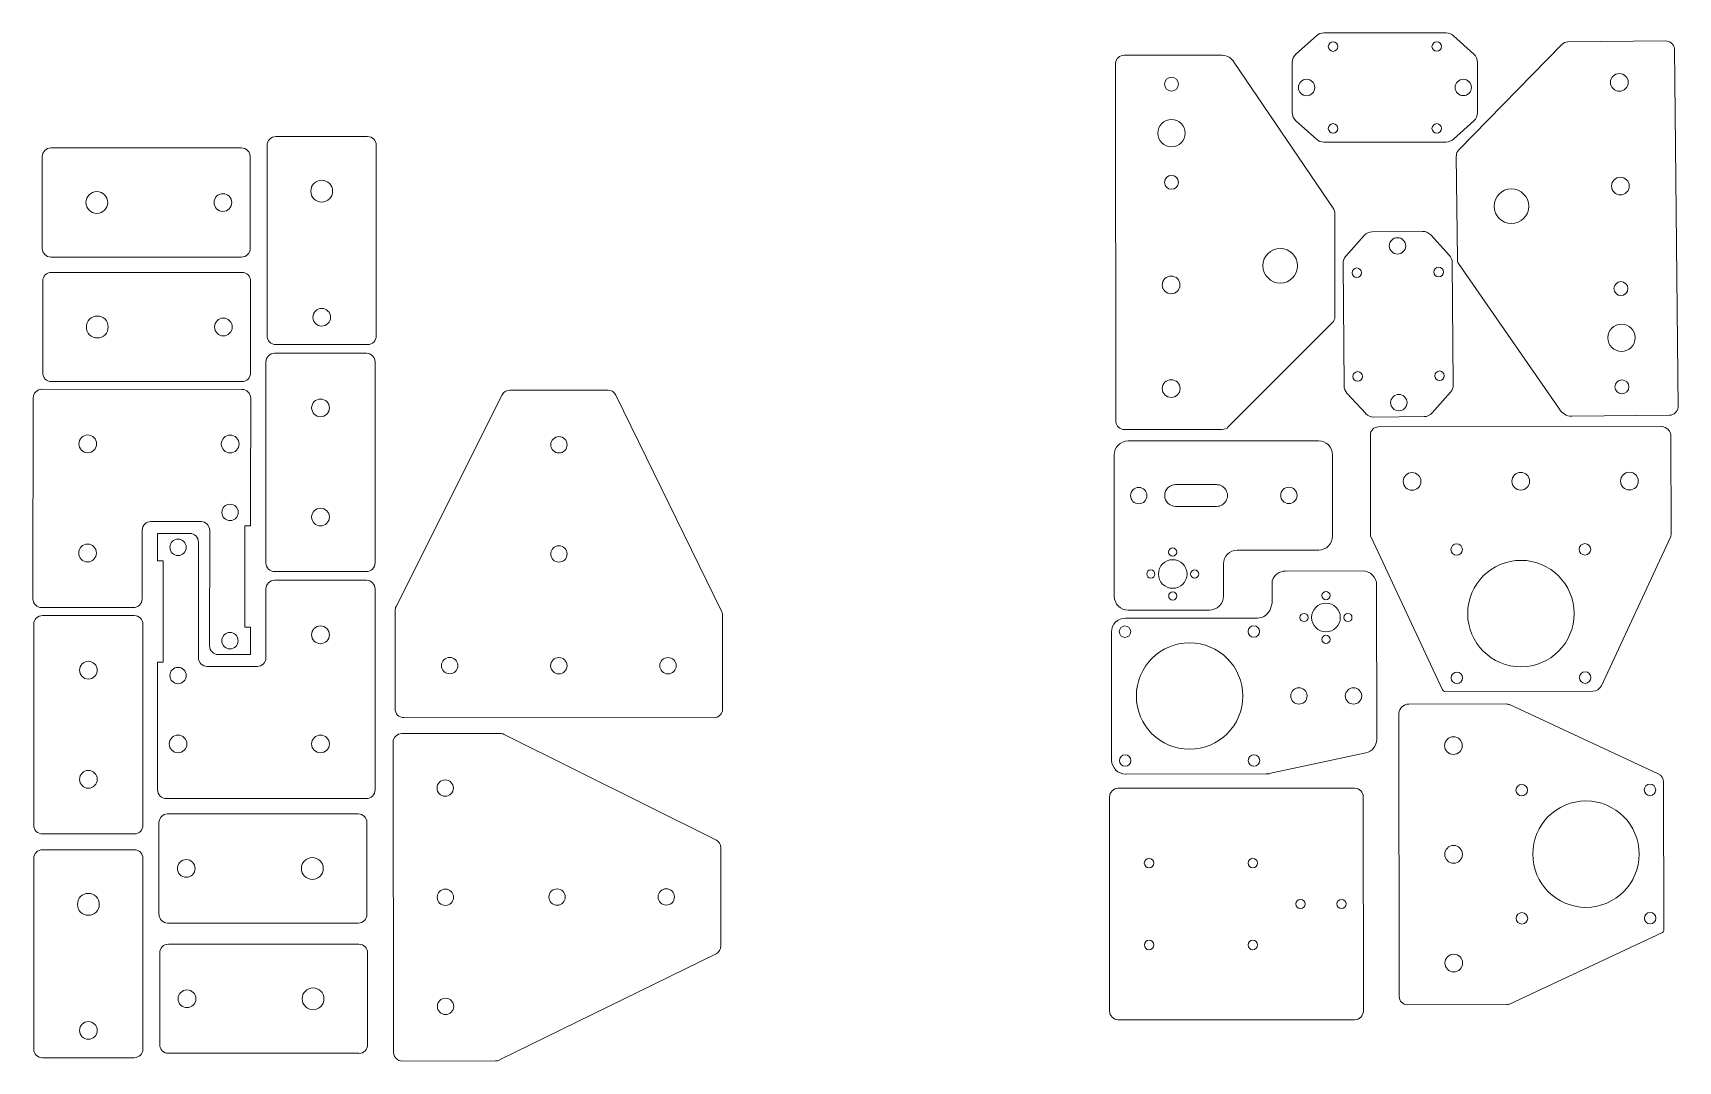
# Model space of a CAD drawing. Header units: millimetres. Extents: x 349 to 952, y -202 to 175.
import ezdxf

# ---------------------------------------------------------------- set-up
doc = ezdxf.new("R2010")
doc.units = ezdxf.units.MM
doc.layers.get('0').update_dxf_attribs({"lineweight": 18})

# ---------------------------------------------------------------- blocks, each defined once
blk = doc.blocks.new('顶部卧座')
at = {"color": 7, "linetype": 'Continuous', "lineweight": 15}
for p, q in [((-65.45, 6.91), (-11.75, 43.51)), ((-10.22, 43.9), (27.65, 44)), ((29.9, 43.07), (68.13, 5.03)), ((-67.99, -33.4), (-68.08, 2.57)), ((69.07, 2.79), (69.16, -33.05)), ((-65.15, -36.54), (66.34, -36.22))]:
    blk.add_line(p, q, dxfattribs=at)
for centre, radius in [((9.02, 23.95), 6.35), ((-39.46, -16), 5), ((-57.46, -16.04), 2.55), ((-21.46, -15.95), 2.55), ((16.12, -16.03), 3.25), ((54.12, -15.94), 3.25)]:
    blk.add_circle(centre, radius, dxfattribs=at)
for centre, radius, start, end in [((-10.22, 40.73), 3.18, 90.14359, 118.81418), ((27.66, 40.82), 3.17, 45.14359, 90.14359), ((-63, 2.46), 5.08, 118.81418, 180.14359), ((65.89, 2.78), 3.18, 0.14359, 45.14359), ((-64.81, -33.39), 3.18, 180.14364, 263.90173), ((65.98, -33.06), 3.18, 276.38551, 0.14359)]:
    blk.add_arc(centre, radius, start, end, dxfattribs=at)
blk = doc.blocks.new('底部电机')
for p, q in [((-52.13, 26.63), (3.88, 52.86)), ((41.27, 53.1), (4.91, 53.05)), ((44.44, -53.65), (44.28, 50.11)), ((-52.6, -28.44), (-52.69, 25.93)), ((-50.57, -31.56), (3.9, -56.86)), ((5.07, -57.11), (40.82, -57.06))]:
    blk.add_line(p, q)
at = {"color": 7, "linetype": 'Continuous', "lineweight": 15}
for centre in [(24.3, 37.83), (24.36, -2), (24.42, -41.84)]:
    blk.add_circle(centre, 3.25, dxfattribs=at)
for centre, radius in [((-47.68, 21.38), 2.1), ((-0.68, 21.46), 2.1), ((-24.14, -2.08), 19.5), ((-47.6, -25.62), 2.1), ((-0.6, -25.54), 2.1)]:
    blk.add_circle(centre, radius)
for centre, radius, start, end in [((4.91, 50.05), 3, 90.09085, 110.09085), ((41.28, 50.1), 3, 0.09085, 90.09085), ((-51.71, 25.73), 0.997, 115.0908, 168.42688), ((-49.14, -28.41), 3.46, 180.47116, 245.51707), ((40.81, -53.42), 3.64, 270.01183, 356.24327), ((5.09, -54.24), 2.87, 245.75537, 269.65132)]:
    blk.add_arc(centre, radius, start, end)
blk = doc.blocks.new('侧面固定')
at = {"color": 7, "linetype": 'Continuous', "lineweight": 15}
for p, q in [((-59.68, -19.29), (-20.84, 58.25)), ((-18, 60.01), (18.05, 59.99)), ((20.91, 58.2), (59.66, -21.27)), ((-60.03, -56.78), (-60.01, -20.72)), ((59.99, -22.67), (59.97, -56.86)), ((56.78, -60.03), (-56.86, -59.97))]:
    blk.add_line(p, q, dxfattribs=at)
for centre in [(0.02, 40), (0, 0), (-40.02, -40.93), (-0.02, -40.95), (39.98, -40.97)]:
    blk.add_circle(centre, 3, dxfattribs=at)
for centre, start, end in [((-18, 56.83), 89.96634, 153.40129), ((18.05, 56.81), 25.99724, 89.96634), ((-56.83, -20.72), 153.40129, 179.96634), ((56.81, -22.67), 359.96634, 25.99724), ((-56.85, -56.79), 179.96634, 269.96634), ((56.79, -56.85), 269.96634, 359.96634)]:
    blk.add_arc(centre, 3.18, start, end, dxfattribs=at)
blk = doc.blocks.new('Y轴电机坐')
blk.add_line((10.28, 34.01), (10.28, 42.29))
at = {"color": 7, "linetype": 'Continuous', "lineweight": 15}
for p, q in [((15.11, 45.82), (43.47, 45.84)), ((48.59, -15.85), (48.55, 40.76)), ((9.68, 32.13), (10.28, 34.01)), ((4.85, 28.59), (-43.51, 28.56)), ((-48.56, -23.51), (-48.59, 23.48)), ((9.12, -28.44), (44.57, -20.82)), ((8.06, -28.56), (-43.48, -28.59))]:
    blk.add_line(p, q, dxfattribs=at)
for centre, radius in [((29.98, 36.82), 1.5), ((21.96, 28.79), 1.5), ((29.99, 28.79), 5.25), ((38.02, 28.8), 1.5), ((-43.67, 23.61), 2.1), ((3.57, 23.64), 2.1), ((-20, 0), 19.5), ((29.99, 20.76), 1.5), ((20.07, 0.03), 3), ((40.07, 0.04), 3), ((-43.61, -23.64), 2.1), ((3.6, -23.61), 2.1)]:
    blk.add_circle(centre, radius, dxfattribs=at)
for centre, start, end in [((15.12, 40.74), 90.03729, 162.30656), ((43.47, 40.76), 0.03729, 90.03729), ((4.84, 33.67), 270.03729, 342.30656), ((-43.51, 23.48), 90.03729, 180.03729), ((43.51, -15.85), 282.13694, 0.03729), ((-43.48, -23.51), 180.03729, 270.03729), ((8.05, -23.48), 270.03729, 282.13694)]:
    blk.add_arc(centre, 5.08, start, end, dxfattribs=at)
blk = doc.blocks.new('Y轴齿轮坐')
at = {"color": 7, "linetype": 'Continuous', "lineweight": 15}
for p, q in [((-32.43, 19.98), (37.41, 20.02)), ((-37.48, -36.93), (-37.51, 14.9)), ((42.49, 14.95), (42.51, -14.89)), ((-15, 3.99), (0, 4)), ((0, -4), (-15, -4.01)), ((37.43, -19.98), (7.59, -20)), ((2.52, -25.08), (2.52, -36.9)), ((-2.55, -41.98), (-32.39, -42))]:
    blk.add_line(p, q, dxfattribs=at)
for centre, radius in [((-28.5, -0.02), 3), ((26.5, 0.02), 3), ((-16.05, -28.77), 5.25), ((-16.06, -20.74), 1.5), ((-24.08, -28.78), 1.5), ((-8.02, -28.77), 1.5), ((-16.05, -36.8), 1.5)]:
    blk.add_circle(centre, radius, dxfattribs=at)
for centre, radius, start, end in [((-32.43, 14.9), 5.08, 90.03729, 180.03729), ((37.41, 14.94), 5.08, 0.03729, 90.03729), ((-15, -0.01), 4, 90.03729, 270.03729), ((0, 0), 4, 270.03729, 90.03729), ((37.43, -14.9), 5.08, 270.03729, 0.03729), ((7.6, -25.08), 5.08, 90.03729, 180.03729), ((-32.4, -36.92), 5.08, 180.03729, 270.03729), ((-2.56, -36.9), 5.08, 270.03729, 0.03729)]:
    blk.add_arc(centre, radius, start, end, dxfattribs=at)
blk = doc.blocks.new('4040断面连接片')
at = {"color": 7, "linetype": 'Continuous', "lineweight": 15}
for p, q in [((-16.32, 43.74), (17.33, 43.74)), ((-19.5, -29.28), (-19.5, 40.57)), ((20.5, 40.57), (20.5, -29.28)), ((17.33, -32.46), (-16.32, -32.46))]:
    blk.add_line(p, q, dxfattribs=at)
for centre, radius in [((0.5, 23.74), 4), ((0.5, -22.46), 3.25)]:
    blk.add_circle(centre, radius, dxfattribs=at)
for centre, radius, start, end in [((-16.32, 40.57), 3.17, 90, 180), ((17.33, 40.57), 3.18, 0, 90), ((-16.32, -29.28), 3.18, 180, 270), ((17.33, -29.28), 3.17, 270, 0)]:
    blk.add_arc(centre, radius, start, end, dxfattribs=at)
blk = doc.blocks.new('主轴连接片')
at = {"color": 7, "linetype": 'Continuous', "lineweight": 15}
for p, q in [((39.01, 48.65), (-39.43, 48.66)), ((-42.62, -41.16), (-42.61, 45.48)), ((42.18, -41.17), (42.19, 45.47)), ((39, -44.35), (-39.44, -44.34))]:
    blk.add_line(p, q, dxfattribs=at)
for centre in [(-0.21, 40.65), (-0.21, 25.65)]:
    blk.add_circle(centre, 1.71)
for centre in [(-15.21, 8.15), (14.79, 8.15), (-15.22, -29.85), (14.78, -29.85)]:
    blk.add_circle(centre, 1.75, dxfattribs=at)
for centre, start, end in [((-39.43, 45.48), 89.99317, 179.99317), ((39.01, 45.47), 359.99317, 89.99317), ((-39.44, -41.16), 179.99317, 269.99317), ((39, -41.17), 269.99317, 359.99317)]:
    blk.add_arc(centre, 3.18, start, end, dxfattribs=at)
blk = doc.blocks.new('Y电机固定')
at = {"color": 7, "linetype": 'Continuous', "lineweight": 15}
for p, q in [((-38.1, 58.08), (-38.1, 48.08)), ((-26.32, 58.08), (-38.1, 58.08)), ((-23.14, 12.54), (-23.14, 54.9)), ((-38.1, 48.08), (-36.07, 48.08)), ((-36.07, 48.08), (-36.07, 10.93)), ((1.59, 37.75), (1.59, 12.54)), ((38.41, 40.93), (4.77, 40.93)), ((41.59, -35.89), (41.59, 37.75)), ((-38.1, 10.93), (-38.1, 0.93)), ((-36.07, 10.93), (-38.1, 10.93)), ((-1.59, 9.36), (-19.96, 9.36))]:
    blk.add_line(p, q, dxfattribs=at)
for p, q in [((-38.1, 0.93), (-38.11, -35.89)), ((-34.93, -39.07), (38.35, -39.07))]:
    blk.add_line(p, q)
for centre, radius in [((-30.62, 53), 3), ((21.59, 20.93), 3.25), ((-30.62, 6.01), 3), ((-30.62, -19.07), 3.25), ((21.59, -19.07), 3.25)]:
    blk.add_circle(centre, radius, dxfattribs=at)
for centre, start, end in [((-26.32, 54.9), 0, 90), ((4.77, 37.75), 90, 180), ((38.41, 37.75), 0, 90), ((-19.96, 12.54), 180, 270), ((-1.59, 12.54), 270, 360), ((-34.93, -35.89), 180, 270), ((38.41, -35.89), 270, 0)]:
    blk.add_arc(centre, 3.18, start, end, dxfattribs=at)
blk = doc.blocks.new('4040连接片')
at = {"color": 7, "linetype": 'Continuous', "lineweight": 15}
for p, q in [((16.86, 39.3), (-16.78, 39.3)), ((-19.96, 36.12), (-19.96, -37.52)), ((20.04, -37.52), (20.04, 36.12)), ((-16.78, -40.7), (16.86, -40.7))]:
    blk.add_line(p, q, dxfattribs=at)
for centre in [(0.04, 19.3), (0.04, -20.7)]:
    blk.add_circle(centre, 3.25, dxfattribs=at)
for centre, start, end in [((-16.78, 36.12), 90, 180), ((16.86, 36.12), 0, 90), ((-16.78, -37.52), 180, 270), ((16.86, -37.52), 270.33231, 0.33231)]:
    blk.add_arc(centre, 3.18, start, end, dxfattribs=at)
blk = doc.blocks.new('线轴连接片')
at = {"color": 7, "linetype": 'Continuous', "lineweight": 15}
for p, q in [((-25.09, 19.26), (-32.63, 12.48)), ((-22.42, 20.29), (22.39, 20.3)), ((32.6, 12.48), (25.07, 19.27)), ((-33.95, -8.92), (-33.95, 9.51)), ((33.93, 9.51), (33.93, -8.92)), ((-32.63, -11.9), (-25.09, -18.68)), ((25.07, -18.68), (32.61, -11.89)), ((22.4, -19.7), (-22.41, -19.71))]:
    blk.add_line(p, q, dxfattribs=at)
for centre, radius in [((-19.01, 15.29), 1.75), ((18.99, 15.3), 1.75), ((-28.73, 0.29), 3), ((28.71, 0.3), 3), ((-19.01, -14.71), 1.75), ((18.99, -14.7), 1.75)]:
    blk.add_circle(centre, radius, dxfattribs=at)
for centre, start, end in [((-22.42, 16.29), 90.00406, 132.00406), ((22.39, 16.3), 48.00406, 90.00406), ((-29.95, 9.51), 132.00406, 180.00406), ((29.93, 9.51), 0.00406, 48.00406), ((-29.95, -8.92), 180.00406, 228.00406), ((29.93, -8.92), 312.00406, 0.00406), ((-22.41, -15.71), 228.00406, 270.00406), ((22.4, -15.7), 270.00406, 312.00406)]:
    blk.add_arc(centre, 4, start, end, dxfattribs=at)

msp = doc.modelspace()

# ---------------------------------------------------------------- block references
for name, p in [('线轴连接片', (844.35, 154.94)), ('4040断面连接片', (454.21, 93.48)), ('4040连接片', (454.24, 18.52)), ('侧面固定', (541.63, -15.71)), ('Y轴齿轮坐', (782.64, 5.71)), ('Y电机固定', (432.68, -66.28)), ('Y轴电机坐', (792.75, -67.79)), ('4040连接片', (369.16, -77.61)), ('4040断面连接片', (368.7, -167.86))]:
    msp.add_blockref(name, p)
for name, p, rotation in [('顶部卧座', (914.71, 102.87), 90.43955914529054), ('顶部卧座', (782.05, 98.98), 269.8881607419207), ('4040断面连接片', (396.04, 112.57), 90), ('线轴连接片', (848.9, 68.46), 270.4789331718167), ('4040断面连接片', (396.21, 66.96), 90), ('Y电机固定', (390.53, 5.54), 179.9378991929801), ('底部电机', (892.1, -13.43), 90), ('底部电机', (893.87, -127.8), 180), ('侧面固定', (540.98, -141.46), 270.1160072512603), ('主轴连接片', (787.77, -144.21), 270.0118234924465), ('4040断面连接片', (427.54, -130.47), 270), ('4040断面连接片', (427.8, -178.22), 270)]:
    msp.add_blockref(name, p, dxfattribs=dict(rotation=rotation))

doc.saveas('drawing.dxf')
